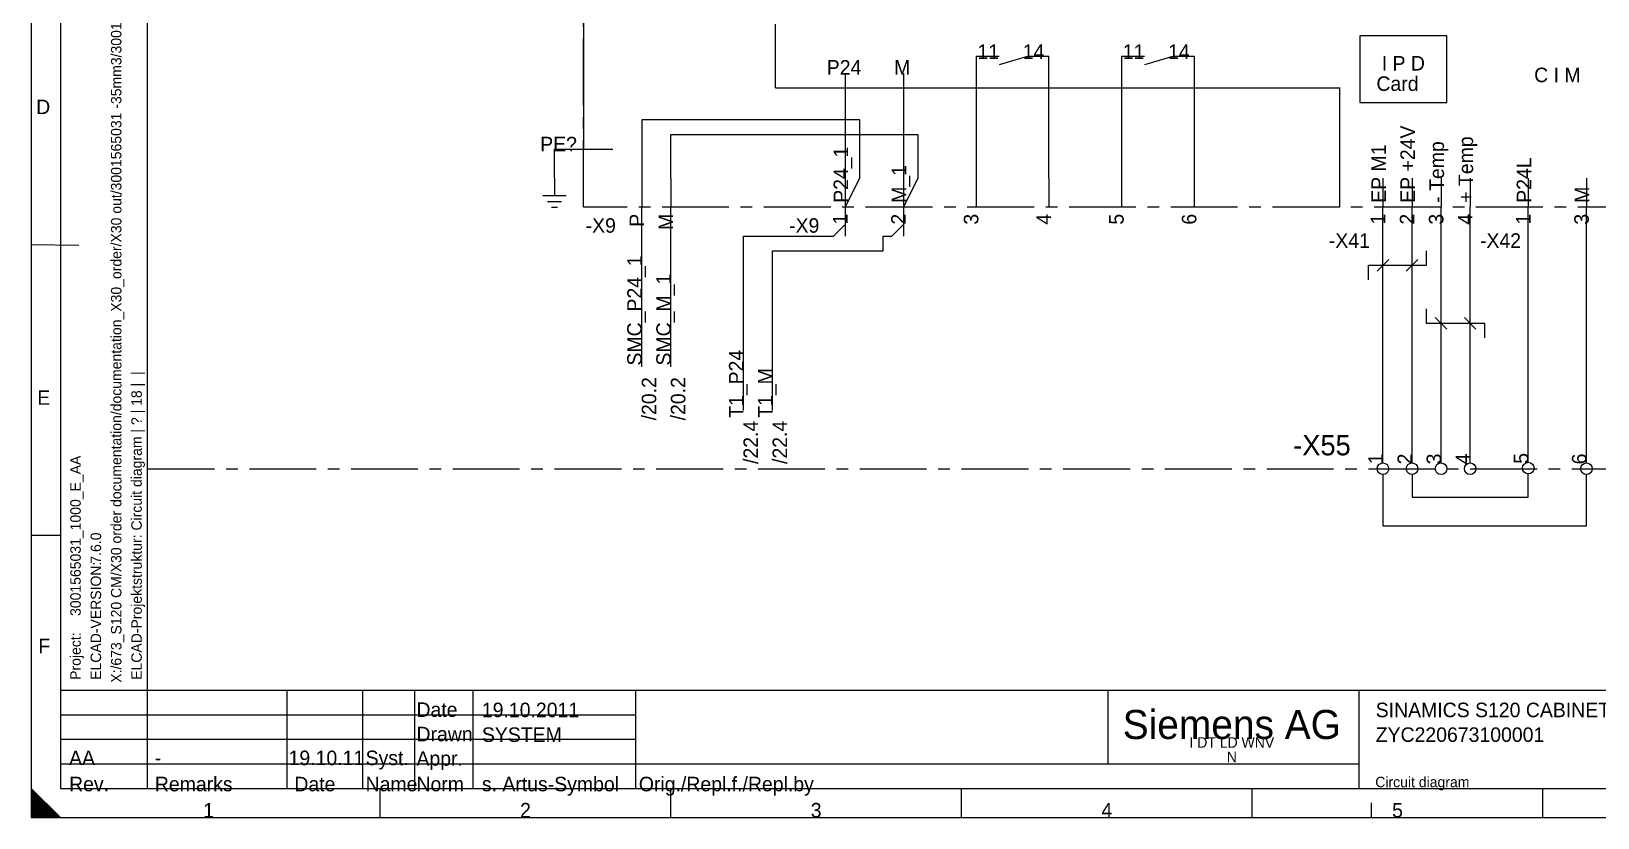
# Model space of a CAD drawing. Extents: x 0 to 420, y 0 to 297.
# Drawn here: x 0 to 269.4, y 0 to 135.2 of the extents above; entities that cross this region are included whole.
import ezdxf
from ezdxf.enums import TextEntityAlignment as Align

# ---------------------------------------------------------------- set-up
doc = ezdxf.new("R2010")
doc.units = 0
doc.header["$MEASUREMENT"] = 0
doc.linetypes.add('LTY1', pattern=[0])
doc.linetypes.add('LTY6', pattern=[17.5, 11.5, -2, 2, -2])
for name, color, linetype in [('GRAFIK', 7, 'LTY1'), ('PEN1', 7, 'LTY1'), ('PEN2', 7, 'LTY1'), ('PEN3', 7, 'LTY1'), ('PEN4', 7, 'LTY1'), ('PEN5', 7, 'LTY1'), ('PEN6', 7, 'LTY1'), ('SF', 7, 'LTY1'), ('SYMBOL', 7, 'LTY1')]:
    doc.layers.add(name, color=color, linetype=linetype)
doc.styles.add('NORMSCHRIFT', font='normwin')

# ---------------------------------------------------------------- blocks, each defined once
blk = doc.blocks.new('CD_FORM_AUD3')
at = {"layer": 'PEN1', "linetype": 'LTY1'}
for p, q in [((0, 297), (0, 0)), ((5, 0), (0, 5)), ((0, 5), (0, 0)), ((0, 4.95), (0.05, 4.95)), ((0, 4.9), (0.1, 4.9)), ((0, 4.85), (0.15, 4.85)), ((0, 4.8), (0.2, 4.8)), ((0, 4.75), (0.25, 4.75)), ((0, 4.7), (0.3, 4.7)), ((0, 4.65), (0.35, 4.65)), ((0, 4.6), (0.4, 4.6)), ((0, 4.55), (0.45, 4.55)), ((0, 4.5), (0.5, 4.5)), ((0, 4.45), (0.55, 4.45)), ((0, 4.4), (0.6, 4.4)), ((0, 4.35), (0.65, 4.35)), ((0, 4.3), (0.7, 4.3)), ((0, 4.25), (0.75, 4.25)), ((0, 4.2), (0.8, 4.2)), ((0, 4.15), (0.85, 4.15)), ((0, 4.1), (0.9, 4.1)), ((0, 4.05), (0.95, 4.05)), ((0, 4), (1, 4)), ((0, 3.95), (1.05, 3.95)), ((0, 3.9), (1.1, 3.9)), ((0, 3.85), (1.15, 3.85)), ((0, 3.8), (1.2, 3.8)), ((0, 3.75), (1.25, 3.75)), ((0, 3.7), (1.3, 3.7)), ((0, 3.65), (1.35, 3.65)), ((0, 3.6), (1.4, 3.6)), ((0, 3.55), (1.45, 3.55)), ((0, 3.5), (1.5, 3.5)), ((0, 3.45), (1.55, 3.45)), ((0, 3.4), (1.6, 3.4)), ((0, 3.35), (1.65, 3.35)), ((0, 3.3), (1.7, 3.3)), ((0, 3.25), (1.75, 3.25)), ((0, 3.2), (1.8, 3.2)), ((0, 3.15), (1.85, 3.15)), ((0, 3.1), (1.9, 3.1)), ((0, 3.05), (1.95, 3.05)), ((0, 3), (2, 3)), ((0, 2.95), (2.05, 2.95)), ((0, 2.9), (2.1, 2.9)), ((0, 2.85), (2.15, 2.85)), ((0, 2.8), (2.2, 2.8)), ((0, 2.75), (2.25, 2.75)), ((0, 2.7), (2.3, 2.7)), ((0, 2.65), (2.35, 2.65)), ((0, 2.6), (2.4, 2.6)), ((0, 2.55), (2.45, 2.55)), ((0, 2.5), (2.5, 2.5)), ((0, 2.45), (2.55, 2.45)), ((0, 2.4), (2.6, 2.4)), ((0, 2.35), (2.65, 2.35)), ((0, 2.3), (2.7, 2.3)), ((0, 2.25), (2.75, 2.25)), ((0, 2.2), (2.8, 2.2)), ((0, 2.15), (2.85, 2.15)), ((0, 2.1), (2.9, 2.1)), ((0, 2.05), (2.95, 2.05)), ((0, 2), (3, 2)), ((0, 1.95), (3.05, 1.95)), ((0, 1.9), (3.1, 1.9)), ((0, 1.85), (3.15, 1.85)), ((0, 1.8), (3.2, 1.8)), ((0, 1.75), (3.25, 1.75)), ((0, 1.7), (3.3, 1.7)), ((0, 1.65), (3.35, 1.65)), ((0, 1.6), (3.4, 1.6)), ((0, 1.55), (3.45, 1.55)), ((0, 1.5), (3.5, 1.5)), ((0, 1.45), (3.55, 1.45)), ((0, 1.4), (3.6, 1.4)), ((0, 1.35), (3.65, 1.35)), ((0, 1.3), (3.7, 1.3)), ((0, 1.25), (3.75, 1.25)), ((0, 1.2), (3.8, 1.2)), ((0, 1.15), (3.85, 1.15)), ((0, 1.1), (3.9, 1.1)), ((0, 1.05), (3.95, 1.05)), ((0, 1), (4, 1)), ((0, 0.95), (4.05, 0.95)), ((0, 0.9), (4.1, 0.9)), ((0, 0.85), (4.15, 0.85)), ((0, 0.8), (4.2, 0.8)), ((0, 0.75), (4.25, 0.75)), ((0, 0.7), (4.3, 0.7)), ((0, 0.65), (4.35, 0.65)), ((0, 0.6), (4.4, 0.6)), ((0, 0.55), (4.45, 0.55)), ((0, 0.5), (4.5, 0.5)), ((0, 0.45), (4.55, 0.45)), ((0, 0.4), (4.6, 0.4)), ((0, 0.35), (4.65, 0.35)), ((0, 0.3), (4.7, 0.3)), ((0, 0.25), (4.75, 0.25)), ((0, 0.2), (4.8, 0.2)), ((0, 0.15), (4.85, 0.15)), ((0, 0.1), (4.9, 0.1)), ((0, 0.05), (4.95, 0.05)), ((0, 0), (420, 0)), ((0, 0), (5, 0)), ((230.5, 0), (230.5, 2.5))]:
    blk.add_line(p, q, dxfattribs=at)
at = {"layer": 'PEN5', "linetype": 'LTY1'}
for p, q in [((5, 292), (5, 5)), ((20, 21.9), (20, 292)), ((5, 21.9), (415, 21.9)), ((5, 5), (415, 5))]:
    blk.add_line(p, q, dxfattribs=at)
at = {"layer": 'PEN6', "linetype": 'LTY1'}
for p, q in [((8.2, 98.4), (0, 98.5)), ((5, 48.5), (0, 48.5)), ((20, 5), (20, 21.9)), ((44, 5), (44, 21.9)), ((57, 5), (57, 21.9)), ((65.9, 21.9), (65.9, 5)), ((76, 5), (76, 21.9)), ((103.95, 21.9), (103.95, 5)), ((185.2, 21.9), (185.2, 9.25)), ((228.35, 21.9), (228.35, 5)), ((5, 17.68), (103.92, 17.68)), ((5, 13.45), (103.92, 13.45)), ((5, 9.2), (228.35, 9.2)), ((60, 0), (60, 5)), ((110, 0), (110, 5)), ((160, 0), (160, 5)), ((210, 0), (210, 5)), ((260, 0), (260, 5))]:
    blk.add_line(p, q, dxfattribs=at)
at = {"layer": 'PEN2', "style": 'NORMSCHRIFT'}
for s, p in [('D', (3.25, 121)), ('E', (3.25, 71)), ('F', (3.25, 28.25))]:
    blk.add_text(s, height=2.5, dxfattribs=at).set_placement(p, align=Align.RIGHT)
for s, p in [('Date', (66.25, 17.3)), ('Drawn', (66.25, 13.1)), ('Appr.', (66.25, 8.9)), ('Rev.', (6.5, 4.5)), ('Remarks', (21.25, 4.5)), ('Date', (45.25, 4.5)), ('Name', (57.5, 4.5)), ('Norm', (66.25, 4.5))]:
    blk.add_text(s, height=2.5, dxfattribs=at).set_placement(p)
for s, p in [('1', (30.5, 0)), ('2', (85, 0)), ('3', (135, 0)), ('4', (185, 0)), ('5', (235, 0))]:
    blk.add_text(s, height=2.5, dxfattribs=at).set_placement(p, align=Align.CENTER)
at = {"layer": 'PEN2', "style": 'NORMSCHRIFT', "flags": 8}
blk.add_attdef('CODE_178', (10.5, 198.25), '', height=2.5, rotation=90, dxfattribs=at)
for tag, p in [('CODE_520', (6.5, 17.25)), ('CODE_521', (21.25, 17.25)), ('CODE_522', (44.25, 17.25)), ('CODE_523', (57.5, 17.25)), ('CODE_170', (77.5, 17.25)), ('CODE_67', (106.75, 17.25)), ('CODE_66', (231.25, 17.25)), ('CODE_505', (299.25, 17.2)), ('CODE_1003', (370, 17.25)), ('CODE_1003', (398.15, 17.2)), ('CODE_524', (6.5, 13)), ('CODE_525', (21.25, 13)), ('CODE_526', (44.25, 13)), ('CODE_527', (57.5, 13)), ('CODE_171', (77.5, 13)), ('CODE_175', (106.75, 13)), ('CODE_65', (231.25, 13)), ('CODE_506', (299.25, 13.2)), ('CODE_1003', (369.95, 13)), ('CODE_528', (6.5, 9)), ('CODE_529', (21.25, 9)), ('CODE_530', (44.25, 9)), ('CODE_531', (57.5, 9)), ('CODE_172', (77.5, 9)), ('CODE_176', (106.75, 9)), ('CODE_166', (231.25, 9)), ('CODE_532', (297.75, 8.5)), ('CODE_534', (307.75, 8.5)), ('CODE_536', (321.75, 8.5)), ('CODE_62', (408.25, 9)), ('CODE_70', (408.25, 9)), ('CODE_68', (337.25, 6.5)), ('CODE_173', (77.5, 4.5)), ('CODE_73', (104.5, 4.5)), ('CODE_533', (297.75, 4.5)), ('CODE_535', (307.75, 4.5)), ('CODE_537', (321.75, 4.5))]:
    blk.add_attdef(tag, p, '', height=2.5, dxfattribs=at)
for tag, p in [('CODE_554', (362.8, 17.2)), ('CODE_507', (316, 6.5))]:
    blk.add_attdef(tag, text='', height=2.5, dxfattribs=at).set_placement(p, align=Align.CENTER)
for tag, p in [('CODE_1003', (396.75, 17.2)), ('CODE_1003', (396.75, 13)), ('CODE_512', (294.25, 6.7)), ('CODE_71', (407.75, 4.5))]:
    blk.add_attdef(tag, text='', height=2.5, dxfattribs=at).set_placement(p, align=Align.RIGHT)
at = {"layer": 'PEN4', "style": 'NORMSCHRIFT'}
for s, p in [('ELCAD-VERSION:', (12, 23.68)), ('Project:', (8.5, 23.68))]:
    blk.add_text(s, height=1.8, rotation=90, dxfattribs=at).set_placement(p)
at = {"layer": 'PEN4', "style": 'NORMSCHRIFT', "flags": 8}
for tag, p, height in [('CODE_400', (367.2, 278), 2), ('CODE_401', (367.2, 274.5), 2), ('CODE_402', (367.2, 271), 2), ('CODE_403', (367.2, 267.5), 2), ('CODE_404', (367.2, 264), 2), ('CODE_405', (367.2, 260.5), 2), ('CODE_406', (367.2, 257), 2), ('CODE_407', (367.2, 253.5), 2), ('CODE_408', (367.2, 250), 2), ('CODE_409', (367.2, 246.5), 2), ('CODE_410', (367.2, 243), 2), ('CODE_411', (367.2, 239.5), 2), ('CODE_412', (367.2, 236), 2), ('CODE_413', (367.2, 232.5), 2), ('CODE_414', (367.2, 229), 2), ('CODE_415', (367.2, 225.5), 2), ('CODE_416', (367.2, 222), 2), ('CODE_417', (367.2, 218.5), 2), ('CODE_418', (367.2, 215), 2), ('CODE_419', (367.2, 211.5), 2), ('CODE_420', (367.2, 208), 2), ('CODE_421', (367.2, 204.5), 2), ('CODE_422', (367.2, 201), 2), ('CODE_423', (367.2, 197.5), 2), ('CODE_424', (367.2, 194), 2), ('CODE_425', (367.2, 190.5), 2), ('CODE_426', (367.2, 187), 2), ('CODE_427', (367.2, 183.5), 2), ('CODE_428', (367.2, 180), 2), ('CODE_429', (367.2, 176.5), 2), ('CODE_430', (367.7, 165), 2), ('CODE_431', (367.7, 161.5), 2), ('CODE_432', (367.7, 158), 2), ('CODE_433', (367.7, 154.5), 2), ('CODE_434', (367.7, 151), 2), ('CODE_435', (367.7, 147.5), 2), ('CODE_436', (367.7, 144), 2), ('CODE_437', (367.7, 140.5), 2), ('CODE_438', (367.7, 137), 2), ('CODE_439', (367.7, 133.5), 2), ('CODE_440', (367.7, 130), 2), ('CODE_441', (367.7, 126.5), 2), ('CODE_442', (367.7, 123), 2), ('CODE_443', (367.7, 119.5), 2), ('CODE_444', (367.7, 116), 2), ('CODE_445', (367.7, 112.5), 2), ('CODE_446', (367.7, 109), 2), ('CODE_447', (367.7, 105.5), 2), ('CODE_448', (367.7, 102), 2), ('CODE_449', (367.7, 98.5), 2), ('CODE_450', (367.7, 95), 2), ('CODE_451', (367.7, 91.5), 2), ('CODE_452', (367.7, 88), 2), ('CODE_453', (367.7, 84.5), 2), ('CODE_454', (367.7, 81), 2), ('CODE_455', (367.7, 77.5), 2), ('CODE_456', (367.7, 74), 2), ('CODE_457', (367.7, 70.5), 2), ('CODE_458', (367.7, 67), 2), ('CODE_459', (367.7, 63.5), 2), ('CODE_460', (371.7, 55), 2), ('CODE_461', (371.7, 51.5), 2), ('CODE_462', (371.7, 48), 2), ('CODE_463', (371.7, 44.5), 2), ('CODE_464', (371.7, 41), 2), ('CODE_465', (371.7, 36.5), 2), ('CODE_466', (371.7, 33), 2), ('CODE_467', (371.7, 29.5), 2), ('CODE_468', (371.7, 26), 2), ('CODE_469', (371.7, 22.5), 2), ('CODE_76', (231.18, 5.2), 1.8), ('CODE_180', (262.68, 5.2), 1.8)]:
    blk.add_attdef(tag, p, '', height=height, dxfattribs=at)
for tag, p in [('CODE_189', (12, 43.67)), ('CODE_179', (8.5, 34.67)), ('CODE_2407', (15.5, 23.18)), ('CODE_64', (19, 23.68)), ('CODE_60', (19, 23.68)), ('CODE_63', (19, 23.68)), ('CODE_61', (19, 23.68)), ('CODE_57', (19, 23.68))]:
    blk.add_attdef(tag, p, '', height=1.8, rotation=90, dxfattribs=at)
for tag in ['CODE_190', 'CODE_372', 'CODE_373', 'CODE_39']:
    blk.add_attdef(tag, text='', height=2, dxfattribs=at).set_placement((364.4, 22.5), align=Align.RIGHT)
for tag, p in [('CODE_508', (206.5, 12)), ('CODE_509', (206.5, 9.5))]:
    blk.add_attdef(tag, text='', height=1.8, dxfattribs=at).set_placement(p, align=Align.CENTER)
blk = doc.blocks.new('FB-SIE1')
at = {"layer": 'PEN3', "style": 'NORMSCHRIFT'}
blk.add_text('Siemens AG', height=5, dxfattribs=at).set_placement((0, -5), align=Align.CENTER)
blk = doc.blocks.new('FBAUD-MD')
at = {"layer": 'PEN1', "linetype": 'LTY6'}
blk.add_line((20, 60), (365, 60), dxfattribs=at)
blk = doc.blocks.new('CD_U_PE')
at = {"layer": 'PEN1', "linetype": 'LTY1'}
for p, q in [((0, 0), (0, -3)), ((-2, -3), (2, -3)), ((-1.2, -4), (1.2, -4)), ((-0.5, -5), (0.5, -5))]:
    blk.add_line(p, q, dxfattribs=at)
at = {"layer": 'PEN2', "style": 'NORMSCHRIFT', "flags": 8}
blk.add_attdef('CODE_40', (1.25, -8.5), '', height=2.5, dxfattribs=at)
blk = doc.blocks.new('CD_BU_XB')
at = {"layer": 'PEN1', "linetype": 'LTY1'}
blk.add_line((0, 0), (5, 0), dxfattribs=at)
at = {"layer": 'PEN2', "style": 'NORMSCHRIFT', "flags": 8}
for tag, p in [('CODE_1003', (-1.15, 2.2)), ('CODE_21', (-1.15, -0.4))]:
    blk.add_attdef(tag, text='', height=2.5, dxfattribs=at).set_placement(p, align=Align.RIGHT)
blk.add_attdef('CODE_602', (0.75, -0.5), '', height=2.5, dxfattribs=at)
blk = doc.blocks.new('CD_BU_XC')
at = {"layer": 'PEN1', "linetype": 'LTY1'}
blk.add_line((0, 5), (0, 0), dxfattribs=at)
at = {"layer": 'PEN2', "style": 'NORMSCHRIFT', "flags": 8}
blk.add_attdef('CODE_602', (0.5, 0.75), '', height=2.5, rotation=90, dxfattribs=at)
blk.add_attdef('CODE_1003', text='', height=2.5, dxfattribs=at).set_placement((-4.45, -4.4), align=Align.RIGHT)
blk.add_attdef('CODE_21', text='', height=2.5, rotation=90, dxfattribs=at).set_placement((0.4, -1.15), align=Align.RIGHT)
blk = doc.blocks.new('CD_POT_W1D')
at = {"layer": 'PEN2', "style": 'NORMSCHRIFT', "flags": 8}
blk.add_attdef('CODE_4', (0, 0.25), '', height=2.5, rotation=90, dxfattribs=at)
blk.add_attdef('CODE_10', text='', height=2.5, rotation=90, dxfattribs=at).set_placement((2.5, -1.75), align=Align.RIGHT)
blk = doc.blocks.new('CD_W_DRILL')
at = {"layer": 'PEN1', "linetype": 'LTY1'}
blk.add_line((-1, -1), (1, 1), dxfattribs=at)
at = {"layer": 'PEN2', "style": 'NORMSCHRIFT', "flags": 8}
blk.add_attdef('CODE_500', (13.75, -2.5), '', height=2.5, dxfattribs=at)
blk = doc.blocks.new('CD_W_DRILLA')
at = {"layer": 'PEN1', "linetype": 'LTY1'}
blk.add_line((-1, -1), (1, 1), dxfattribs=at)
blk = doc.blocks.new('CD_X_4_N')
at = {"layer": 'PEN1', "linetype": 'LTY1'}
blk.add_circle((0, 0), 1, dxfattribs=at)
at = {"layer": 'PEN2', "style": 'NORMSCHRIFT', "flags": 8}
blk.add_attdef('CODE_21', (0, 0.75), '', height=2.5, rotation=90, dxfattribs=at)
blk = doc.blocks.new('CD_X_4')
at = {"layer": 'PEN1', "linetype": 'LTY1'}
blk.add_circle((0, 0), 1, dxfattribs=at)
at = {"layer": 'PEN1', "style": 'NORMSCHRIFT', "flags": 8}
for tag in ['CODE_4', 'CODE_1', 'CODE_2']:
    blk.add_attdef(tag, text='', height=3.5, dxfattribs=at).set_placement((-5.55, 2.3), align=Align.RIGHT)
at = {"layer": 'PEN2', "style": 'NORMSCHRIFT', "flags": 8}
blk.add_attdef('CODE_21', (0, 0.75), '', height=2.5, rotation=90, dxfattribs=at)
blk.add_attdef('CODE_3', text='', height=2.5, dxfattribs=at).set_placement((-5.25, -0.6), align=Align.RIGHT)

msp = doc.modelspace()

# ---------------------------------------------------------------- linework, layer by layer
at = {"layer": 'PEN1', "linetype": 'LTY6'}
for p, q in [((95, 105), (95, 250)), ((312.5, 105), (95, 105))]:
    msp.add_line(p, q, dxfattribs=at)
at = {"layer": 'PEN1', "linetype": 'LTY1'}
for p, q in [((95, 190), (95, 115)), ((128, 125.5), (128, 136.5)), ((228.5, 134.5), (228.5, 123)), ((243.5, 134.5), (228.5, 134.5)), ((243.5, 123), (243.5, 134.5)), ((162.5, 131), (162.5, 110)), ((162.5, 131), (166.5, 131)), ((171.5, 131), (166.5, 129.5)), ((171.5, 131), (175, 131)), ((175, 110), (175, 131)), ((187.5, 131), (191.5, 131)), ((187.5, 131), (187.5, 110)), ((196.5, 131), (191.5, 129.5)), ((196.5, 131), (200, 131)), ((200, 131), (200, 131)), ((200, 131), (200, 131)), ((200, 131), (200, 110)), ((140, 128), (140, 110)), ((150, 128), (150, 110)), ((128, 125.5), (224.9, 125.5)), ((225, 125.6), (225, 105)), ((228.5, 123), (243.5, 123)), ((142.5, 120), (105, 120)), ((105, 120), (105, 110)), ((142.5, 110), (142.5, 120)), ((110, 110), (110, 117.5)), ((110, 117.5), (152.5, 117.5)), ((152.5, 117.5), (152.5, 110)), ((90, 110), (90, 115)), ((90, 115), (95, 115)), ((140, 105), (142.5, 110)), ((152.5, 110), (150, 105)), ((105, 77.5), (105, 105)), ((110, 77.5), (110, 105)), ((140, 105), (140, 100)), ((150, 105), (150, 100)), ((232.5, 61), (232.5, 105)), ((237.5, 61), (237.5, 105)), ((242.5, 61), (242.5, 105)), ((247.5, 61), (247.5, 105)), ((257.5, 61.1), (257.5, 105)), ((267.5, 61), (267.5, 105)), ((122.5, 100), (138, 100)), ((122.5, 70), (122.5, 100)), ((138, 100), (140, 102)), ((146.5, 97.5), (146.5, 100)), ((146.5, 100), (148, 100)), ((148, 100), (150, 102)), ((127.5, 97.5), (146.5, 97.5)), ((127.5, 70), (127.5, 97.5)), ((240, 95), (240, 97.5)), ((230, 92.5), (230, 95)), ((230, 95), (240, 95)), ((240, 85), (240, 87.5)), ((250, 85), (240, 85)), ((250, 82.5), (250, 85)), ((232.5, 59), (232.5, 50.2)), ((237.5, 59), (237.5, 55.1)), ((257.5, 55.1), (257.5, 59.1)), ((267.5, 50.2), (267.5, 59)), ((237.5, 55.1), (257.5, 55.1)), ((232.5, 50.2), (267.5, 50.2))]:
    msp.add_line(p, q, dxfattribs=at)

# ---------------------------------------------------------------- block references
at = {"layer": 'GRAFIK'}
for name, p in [('FBAUD-MD', (0, 0)), ('FB-SIE1', (206.5, 18.5))]:
    msp.add_blockref(name, p, dxfattribs=at)
at = {"layer": 'SF'}
ref = msp.add_blockref('CD_FORM_AUD3', (0, 0), dxfattribs=at)
ref.add_attrib('CODE_66', 'SINAMICS S120 CABINET MODULE', (231.25, 17.25), dxfattribs={"layer": 'PEN2', "height": 2.5, "style": 'NORMSCHRIFT', "flags": 8})
ref.add_attrib('CODE_65', 'ZYC220673100001', (231.25, 13), dxfattribs={"layer": 'PEN2', "height": 2.5, "style": 'NORMSCHRIFT', "flags": 8})
ref.add_attrib('CODE_76', 'Circuit diagram', (231.18, 5.2), dxfattribs={"layer": 'PEN4', "height": 1.8, "style": 'NORMSCHRIFT', "flags": 8})
ref.add_attrib('CODE_170', '19.10.2011', (77.5, 17.25), dxfattribs={"layer": 'PEN2', "height": 2.5, "style": 'NORMSCHRIFT', "flags": 8})
ref.add_attrib('CODE_171', 'SYSTEM', (77.5, 13), dxfattribs={"layer": 'PEN2', "height": 2.5, "style": 'NORMSCHRIFT', "flags": 8})
ref.add_attrib('CODE_173', 's. Artus-Symbol', (77.5, 4.5), dxfattribs={"layer": 'PEN2', "height": 2.5, "style": 'NORMSCHRIFT', "flags": 8})
ref.add_attrib('CODE_179', '3001565031_1000_E_AA', (8.5, 34.67), dxfattribs={"layer": 'PEN4', "height": 1.8, "rotation": 90, "style": 'NORMSCHRIFT', "flags": 8})
ref.add_attrib('CODE_189', '7.6.0', (12, 43.67), dxfattribs={"layer": 'PEN4', "height": 1.8, "rotation": 90, "style": 'NORMSCHRIFT', "flags": 8})
ref.add_attrib('CODE_508', 'I DT LD WNV', dxfattribs={"layer": 'PEN4', "height": 1.8, "style": 'NORMSCHRIFT', "flags": 8}).set_placement((206.5, 12), align=Align.CENTER)
ref.add_attrib('CODE_509', 'N', dxfattribs={"layer": 'PEN4', "height": 1.8, "style": 'NORMSCHRIFT', "flags": 8}).set_placement((206.5, 9.5), align=Align.CENTER)
ref.add_attrib('CODE_528', 'AA', (6.5, 9), dxfattribs={"layer": 'PEN2', "height": 2.5, "style": 'NORMSCHRIFT', "flags": 8})
ref.add_attrib('CODE_529', '-', (21.25, 9), dxfattribs={"layer": 'PEN2', "height": 2.5, "style": 'NORMSCHRIFT', "flags": 8})
ref.add_attrib('CODE_530', '19.10.11', (44.25, 9), dxfattribs={"layer": 'PEN2', "height": 2.5, "style": 'NORMSCHRIFT', "flags": 8})
ref.add_attrib('CODE_531', 'Syst.', (57.5, 9), dxfattribs={"layer": 'PEN2', "height": 2.5, "style": 'NORMSCHRIFT', "flags": 8})
at = {"layer": 'SYMBOL'}
for name, p, values in [('CD_BU_XC', (237.5, 105), {'CODE_21': '2', 'CODE_602': 'EP +24V'}), ('CD_BU_XB', (95, 115), {'CODE_21': 'PE?'}), ('CD_BU_XC', (242.5, 105), {'CODE_21': '3', 'CODE_602': '- Temp'}), ('CD_BU_XC', (247.5, 105), {'CODE_21': '4', 'CODE_602': '+ Temp'}), ('CD_BU_XC', (150, 105), {'CODE_21': '2', 'CODE_602': 'M_1'}), ('CD_BU_XC', (110, 105), {'CODE_21': 'M'}), ('CD_BU_XC', (162.5, 105), {'CODE_21': '3'}), ('CD_BU_XC', (175, 105), {'CODE_21': '4'}), ('CD_BU_XC', (187.5, 105), {'CODE_21': '5'}), ('CD_BU_XC', (200, 105), {'CODE_21': '6'}), ('CD_BU_XC', (267.5, 105), {'CODE_21': '3', 'CODE_602': 'M'}), ('CD_POT_W1D', (105, 77.5), {'CODE_4': 'SMC_P24_1', 'CODE_10': '/20.2'}), ('CD_POT_W1D', (110, 77.5), {'CODE_4': 'SMC_M_1', 'CODE_10': '/20.2'}), ('CD_X_4_N', (237.5, 60), {'CODE_21': '2'}), ('CD_X_4_N', (242.5, 60), {'CODE_21': '3'}), ('CD_X_4_N', (247.5, 60), {'CODE_21': '4'}), ('CD_X_4_N', (257.5, 60.1), {'CODE_21': '5'}), ('CD_X_4_N', (267.5, 60), {'CODE_21': '6'})]:
    msp.add_blockref(name, p, dxfattribs=at).add_auto_attribs(values)
ref = msp.add_blockref('CD_BU_XC', (140, 105), dxfattribs=at)
ref.add_attrib('CODE_21', '1', dxfattribs={"layer": 'PEN2', "height": 2.5, "rotation": 90, "style": 'NORMSCHRIFT', "flags": 8}).set_placement((140.4, 103.85), align=Align.RIGHT)
ref.add_attrib('CODE_602', 'P24_1', (140.5, 105.75), dxfattribs={"layer": 'PEN2', "height": 2.5, "rotation": 90, "style": 'NORMSCHRIFT', "flags": 8})
ref.add_attrib('CODE_1003', '-X9', dxfattribs={"layer": 'PEN2', "height": 2.5, "style": 'NORMSCHRIFT', "flags": 8}).set_placement((135.55, 100.6), align=Align.RIGHT)
ref = msp.add_blockref('CD_BU_XC', (232.5, 105), dxfattribs=at)
ref.add_attrib('CODE_21', '1', dxfattribs={"layer": 'PEN2', "height": 2.5, "rotation": 90, "style": 'NORMSCHRIFT', "flags": 8}).set_placement((232.9, 103.85), align=Align.RIGHT)
ref.add_attrib('CODE_602', 'EP M1', (233, 105.75), dxfattribs={"layer": 'PEN2', "height": 2.5, "rotation": 90, "style": 'NORMSCHRIFT', "flags": 8})
ref.add_attrib('CODE_1003', '-X41', dxfattribs={"layer": 'PEN2', "height": 2.5, "style": 'NORMSCHRIFT', "flags": 8}).set_placement((230.25, 98), align=Align.RIGHT)
ref = msp.add_blockref('CD_BU_XC', (257.5, 105), dxfattribs=at)
ref.add_attrib('CODE_21', '1', dxfattribs={"layer": 'PEN2', "height": 2.5, "rotation": 90, "style": 'NORMSCHRIFT', "flags": 8}).set_placement((257.9, 103.85), align=Align.RIGHT)
ref.add_attrib('CODE_602', 'P24L', (258, 105.75), dxfattribs={"layer": 'PEN2', "height": 2.5, "rotation": 90, "style": 'NORMSCHRIFT', "flags": 8})
ref.add_attrib('CODE_1003', '-X42', dxfattribs={"layer": 'PEN2', "height": 2.5, "style": 'NORMSCHRIFT', "flags": 8}).set_placement((256.25, 98), align=Align.RIGHT)
for name, p in [('CD_U_PE', (90, 110)), ('CD_W_DRILL', (232.5, 95)), ('CD_W_DRILLA', (237.5, 95))]:
    msp.add_blockref(name, p, dxfattribs=at)
ref = msp.add_blockref('CD_BU_XC', (105, 105), dxfattribs=at)
ref.add_attrib('CODE_21', 'P', dxfattribs={"layer": 'PEN2', "height": 2.5, "rotation": 90, "style": 'NORMSCHRIFT', "flags": 8}).set_placement((105.4, 103.85), align=Align.RIGHT)
ref.add_attrib('CODE_1003', '-X9', dxfattribs={"layer": 'PEN2', "height": 2.5, "style": 'NORMSCHRIFT', "flags": 8}).set_placement((100.55, 100.6), align=Align.RIGHT)
at = {"layer": 'SYMBOL', "xscale": -1}
for name, p in [('CD_W_DRILLA', (242.5, 85)), ('CD_W_DRILL', (247.5, 85))]:
    msp.add_blockref(name, p, dxfattribs=at)
at = {"layer": 'SYMBOL'}
ref = msp.add_blockref('CD_POT_W1D', (122.5, 70), dxfattribs=at)
ref.add_attrib('CODE_4', 'T1_P24', (122.5, 68.75), dxfattribs={"layer": 'PEN2', "height": 2.5, "rotation": 90, "style": 'NORMSCHRIFT', "flags": 8})
ref.add_attrib('CODE_10', '/22.4', dxfattribs={"layer": 'PEN2', "height": 2.5, "rotation": 90, "style": 'NORMSCHRIFT', "flags": 8}).set_placement((125, 68.25), align=Align.RIGHT)
ref = msp.add_blockref('CD_POT_W1D', (127.5, 70), dxfattribs=at)
ref.add_attrib('CODE_4', 'T1_M', (127.5, 68.75), dxfattribs={"layer": 'PEN2', "height": 2.5, "rotation": 90, "style": 'NORMSCHRIFT', "flags": 8})
ref.add_attrib('CODE_10', '/22.4', dxfattribs={"layer": 'PEN2', "height": 2.5, "rotation": 90, "style": 'NORMSCHRIFT', "flags": 8}).set_placement((130, 68.25), align=Align.RIGHT)
ref = msp.add_blockref('CD_X_4', (232.5, 60), dxfattribs=at)
ref.add_attrib('CODE_21', '1', (232.5, 60.75), dxfattribs={"layer": 'PEN2', "height": 2.5, "rotation": 90, "style": 'NORMSCHRIFT', "flags": 8})

# ---------------------------------------------------------------- texts
at = {"layer": 'PEN1', "style": 'NORMSCHRIFT'}
msp.add_text('-X55', height=3.5, dxfattribs=at).set_placement((226.95, 62.3), align=Align.RIGHT)
at = {"layer": 'PEN2', "style": 'NORMSCHRIFT'}
for s, p in [('11', (162.75, 130.5)), ('11', (187.75, 130.5)), ('Orig./Repl.f./Repl.by  ', (104.5, 4.5))]:
    msp.add_text(s, height=2.5, dxfattribs=at).set_placement(p)
for p in [(174.25, 130.5), (199.25, 130.5)]:
    msp.add_text('14', height=2.5, dxfattribs=at).set_placement(p, align=Align.RIGHT)
for s, p in [('P24', (139.8, 127.8)), ('M', (149.8, 127.8)), ('I P D', (236, 128.5)), ('Card', (235, 125)), ('C I M', (262.5, 126.5))]:
    msp.add_text(s, height=2.5, dxfattribs=at).set_placement(p, align=Align.CENTER)
at = {"layer": 'PEN4', "style": 'NORMSCHRIFT'}
for s, p in [('X:/673_S120 CM/X30 order documentation/documentation_X30_order/X30 out/3001565031 -35mm3/3001565031_1000_AA/3001565031_1000_E_AA.pro', (15.5, 23.18)), ('ELCAD-Projektstruktur: Circuit diagram | ? | 18 |  | ', (19, 23.68))]:
    msp.add_text(s, height=1.8, rotation=90, dxfattribs=at).set_placement(p)

doc.saveas('drawing.dxf')
